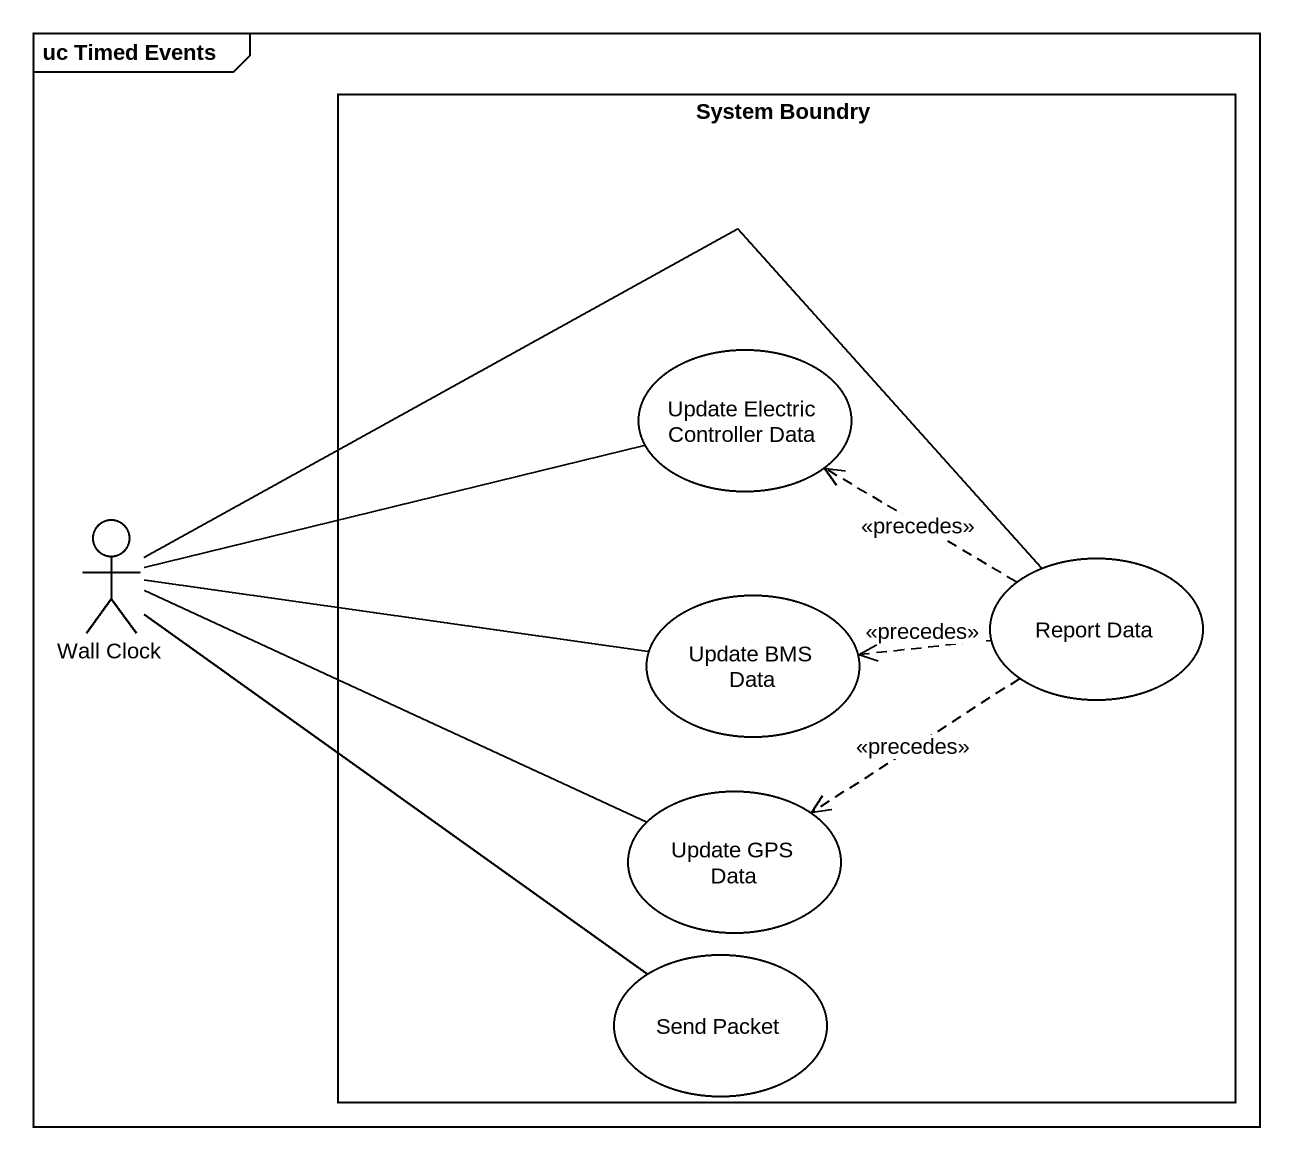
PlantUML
@startuml
mainframe uc Timed Events
rectangle "System Boundry" as System_Boundry {
  usecase "Update Electric Controller Data" as Update_Electric_Controller
  usecase "Report Data" as Report_Data
  usecase "Update BMS Data" as Update_BMS_Data
  usecase "Update GPS Data" as Update_GPS_Data
  usecase "Send Packet" as Send_Packet
}
actor "Wall Clock" as Wall_Clock
Wall_Clock -right- Update_Electric_Controller
Wall_Clock -right- Report_Data
Wall_Clock -right- Update_BMS_Data
Wall_Clock -right- Update_GPS_Data
Wall_Clock -- Send_Packet
Report_Data .left.> Update_Electric_Controller : <<precedes>>
Report_Data .left.> Update_BMS_Data : <<precedes>>
Report_Data ..> Update_GPS_Data : <<precedes>>
@enduml
